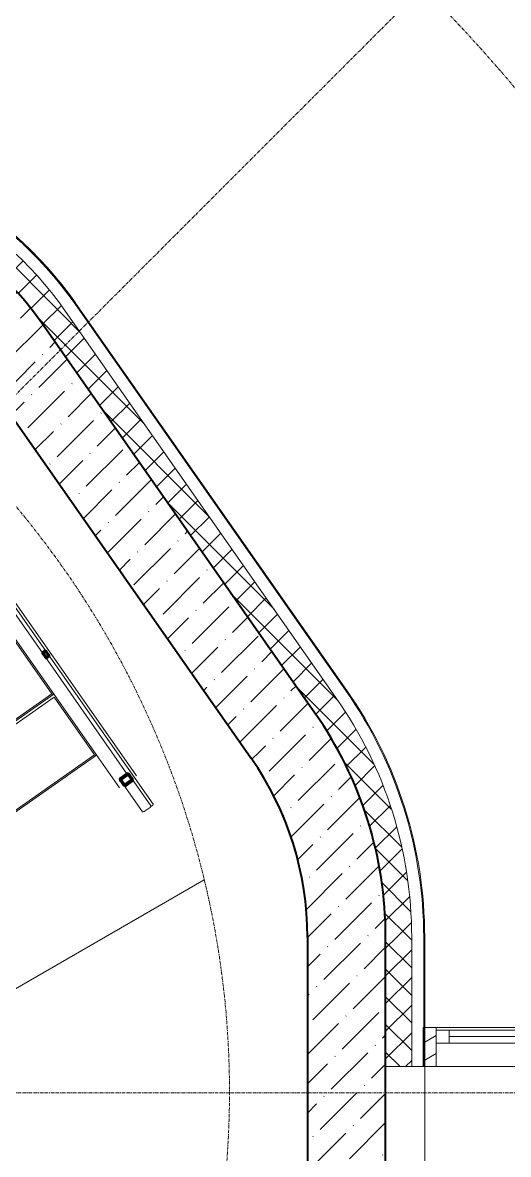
# Model space of a CAD drawing. Header units: millimetres. Extents: x 223 to 163467, y -12002 to 99672.
# Drawn here: x 89319 to 91184, y 18861 to 23206 of the extents above; entities that cross this region are included whole.
import ezdxf

# ---------------------------------------------------------------- set-up
doc = ezdxf.new("R2010")
doc.units = ezdxf.units.MM
doc.linetypes.add('ADSK_Линия сетки', pattern=[21, 12, -3, 3, -3])
for name, color, linetype, lineweight in [('A-AREA', 7, 'Continuous', 9), ('A-GLAZ', 7, 'Continuous', 9), ('A-GLAZ-CWMG', 7, 'Continuous', 9), ('A-WALL', 7, 'Continuous', 9), ('A-WALL-PATT', 7, 'Continuous', 18), ('I-WALL', 7, 'Continuous', 9), ('S-BEAM', 7, 'Continuous', 9), ('S-FSTN', 7, 'Continuous', 9), ('S-GRID', 7, 'Continuous', 9)]:
    doc.layers.add(name, color=color, linetype=linetype, lineweight=lineweight)
pattern_1 = [(45, (0, 0), (42.0948, 154.348), [198.437, -39.687, 1.676, -38.011])]
pattern_2 = [(45, (85793.174, 18975.266), (-53.033, 53.033), []), (135, (85793.174, 18975.266), (-53.033, -53.033), [])]

# ---------------------------------------------------------------- blocks, each defined once
blk = doc.blocks.new('ARM_ПВЛ - ПВ506-2189781-1 этаж')
at = {"layer": 'S-FSTN', "lineweight": 20}
for p, q in [((135, 415), (-135, 415)), ((-135, 415), (-135, -415)), ((135, -415), (135, 415)), ((-135, -415), (135, -415))]:
    blk.add_line(p, q, dxfattribs=at)
blk = doc.blocks.new('КДП Вышка - КР_rvt-1-1 этаж')
at = {"layer": 'A-WALL-PATT', "lineweight": 20}
h = blk.add_hatch(dxfattribs=at)
h.set_pattern_fill('FP_1', color=256, style=0, pattern_type=2)
h.set_pattern_definition(pattern_1)
h.paths.add_polyline_path([(3360.5, 2896), (3606.3, 3068), (3529.9, 3166.7), (3444.4, 3257.5), (3350.6, 3339.8), (3249.4, 3412.7), (3141.6, 3475.5), (3028.4, 3527.7), (2910.6, 3568.9), (2789.4, 3598.5), (2666, 3616.4), (2541.4, 3622.4), (2541.4, 3322.4), (2647.8, 3316.7), (2753.1, 3299.7), (2855.9, 3271.6), (2955.2, 3232.8), (3049.7, 3183.5), (3138.5, 3124.5), (3220.5, 3056.4), (3294.8, 2979.9)], flags=0)
h = blk.add_hatch(dxfattribs=at)
h.set_pattern_fill('FP_1', color=256, style=0, pattern_type=2)
h.set_pattern_definition(pattern_1)
h.paths.add_polyline_path([(4402.5, 1407.9), (4648.2, 1580), (3606.3, 3068), (3360.5, 2896), (4082.3, 1865.2)], flags=0)
h = blk.add_hatch(dxfattribs=at)
h.set_pattern_fill('FP_1', color=256, style=0, pattern_type=2)
h.set_pattern_definition(pattern_1)
h.paths.add_polyline_path([(4919.5, 719.6), (4913.8, 850.3), (4896.7, 980.1), (4868.4, 1107.8), (4829, 1232.6), (4779, 1353.5), (4718.5, 1469.6), (4648.2, 1580), (4402.5, 1407.9), (4467.3, 1304.4), (4521.4, 1194.9), (4564, 1080.4), (4594.7, 962.3), (4613.3, 841.6), (4619.5, 719.6), (4747.3, 719.6)], flags=0)
h = blk.add_hatch(dxfattribs=at)
h.set_pattern_fill('FP_1', color=256, style=0, pattern_type=2)
h.set_pattern_definition(pattern_1)
h.paths.add_polyline_path([(4619.5, -2277.6), (4919.5, -2277.6), (4919.5, -1927.6), (4619.5, -1927.6)], flags=0)
h.paths.add_polyline_path([(4619.5, -427.6), (4919.5, -427.6), (4919.5, 719.6), (4619.5, 719.6)], flags=0)
at = {"layer": 'I-WALL', "lineweight": 40}
for p, q in [((4648.2, 1580), (3606.3, 3068)), ((3360.5, 2896), (4402.5, 1407.9)), ((4619.5, 719.6), (4619.5, -427.6)), ((4919.5, -427.6), (4919.5, 719.6))]:
    blk.add_line(p, q, dxfattribs=at)
for centre, radius, start, end in [((2541.4, 2322.4), 1300, 35, 90), ((3419.5, 719.6), 1500, 360, 35), ((3419.5, 719.6), 1200, 0, 35)]:
    blk.add_arc(centre, radius, start, end, dxfattribs=at)
at = {"layer": 'S-BEAM', "lineweight": 20}
for p, q in [((3963, 1338.2), (2965.7, 2762.4)), ((2900.2, 2716.5), (3897.5, 1292.3)), ((3616.4, 1815.7), (3297.7, 2270.8)), ((3388.6, 2114.9), (3604.1, 1807.1)), ((3613.1, 1794.3), (3926.4, 1346.9)), ((4026.8, 1229.6), (3625.4, 1802.9)), ((2957.4, 1170.4), (3645.5, 1652.2)), ((3645.5, 1652.2), (3638.5, 1653.4)), ((3121.2, 936.4), (3809.3, 1418.2)), ((3809.3, 1418.2), (3802.3, 1419.4)), ((3911.6, 1307), (3985.7, 1201.2)), ((4018.4, 1224.1), (3944.3, 1329.9)), ((4015.5, 1217.8), (3992.6, 1201.8)), ((4025.3, 1226.5), (4018.4, 1221.6))]:
    blk.add_line(p, q, dxfattribs=at)
at = {"layer": 'S-BEAM', "lineweight": 60}
for p, q in [((3610.9, 1818.3), (3603.5, 1813.1)), ((3604.1, 1807.1), (3613.1, 1794.3)), ((3605, 1811), (3612.4, 1816.2)), ((3614.3, 1795.1), (3605.3, 1808)), ((3615.2, 1814.9), (3624.2, 1802)), ((3625.4, 1802.9), (3616.4, 1815.7)), ((3624.4, 1799), (3617, 1793.9)), ((3618.5, 1791.7), (3625.9, 1796.9)), ((3925.4, 1346.5), (3902.5, 1330.4)), ((3903.6, 1318.4), (3911.6, 1307)), ((3905.5, 1326.1), (3928.4, 1342.2)), ((3914, 1308.7), (3906, 1320.1)), ((3942.4, 1322.2), (3919.5, 1306.1)), ((3922.5, 1301.8), (3945.4, 1317.9)), ((3933.9, 1339.6), (3941.9, 1328.2)), ((3944.3, 1329.9), (3936.3, 1341.3))]:
    blk.add_line(p, q, dxfattribs=at)
at = {"layer": 'S-BEAM', "lineweight": 60, "flags": 128}
for points in [[(3603.5, 1813.1), (3603.1, 1812.7), (3602.8, 1812.2), (3602.7, 1811.5), (3602.7, 1810.7), (3602.8, 1809.8), (3603.1, 1808.9), (3603.6, 1808), (3604.1, 1807.1)], [(3605.3, 1808), (3605.1, 1808.4), (3604.8, 1808.9), (3604.7, 1809.3), (3604.6, 1809.8), (3604.6, 1810.2), (3604.7, 1810.5), (3604.8, 1810.8), (3605, 1811)], [(3616.4, 1815.7), (3615.7, 1816.5), (3615, 1817.2), (3614.3, 1817.8), (3613.5, 1818.3), (3612.8, 1818.5), (3612.1, 1818.6), (3611.5, 1818.6), (3610.9, 1818.3)], [(3612.4, 1816.2), (3612.7, 1816.3), (3613, 1816.3), (3613.4, 1816.3), (3613.7, 1816.1), (3614.1, 1815.9), (3614.5, 1815.6), (3614.8, 1815.3), (3615.2, 1814.9)], [(3613.1, 1794.3), (3613.7, 1793.5), (3614.4, 1792.8), (3615.2, 1792.2), (3615.9, 1791.8), (3616.7, 1791.5), (3617.4, 1791.4), (3618, 1791.5), (3618.5, 1791.7)], [(3617, 1793.9), (3616.8, 1793.7), (3616.5, 1793.7), (3616.1, 1793.7), (3615.7, 1793.9), (3615.4, 1794.1), (3615, 1794.4), (3614.6, 1794.7), (3614.3, 1795.1)], [(3624.2, 1802), (3624.4, 1801.6), (3624.6, 1801.1), (3624.8, 1800.7), (3624.9, 1800.3), (3624.9, 1799.9), (3624.8, 1799.5), (3624.6, 1799.2), (3624.4, 1799)], [(3625.9, 1796.9), (3626.3, 1797.3), (3626.6, 1797.9), (3626.8, 1798.6), (3626.8, 1799.4), (3626.6, 1800.2), (3626.3, 1801.1), (3625.9, 1802), (3625.4, 1802.9)], [(3936.3, 1341.3), (3935.1, 1342.9), (3933.7, 1344.4), (3932.2, 1345.5), (3930.7, 1346.4), (3929.2, 1346.9), (3927.8, 1347.1), (3926.5, 1347), (3925.4, 1346.5)], [(3902.5, 1330.4), (3901.7, 1329.6), (3901.1, 1328.4), (3900.8, 1327.1), (3900.8, 1325.5), (3901.1, 1323.7), (3901.7, 1321.9), (3902.5, 1320.1), (3903.6, 1318.4)], [(3906, 1320.1), (3905.5, 1321), (3905.1, 1321.9), (3904.8, 1322.8), (3904.6, 1323.7), (3904.6, 1324.4), (3904.8, 1325.1), (3905.1, 1325.7), (3905.5, 1326.1)], [(3911.6, 1307), (3912.8, 1305.4), (3914.3, 1304), (3915.7, 1302.8), (3917.3, 1301.9), (3918.8, 1301.4), (3920.2, 1301.2), (3921.4, 1301.3), (3922.5, 1301.8)], [(3919.5, 1306.1), (3919, 1305.9), (3918.3, 1305.8), (3917.6, 1305.9), (3916.9, 1306.2), (3916.1, 1306.6), (3915.4, 1307.2), (3914.7, 1307.9), (3914, 1308.7)], [(3928.4, 1342.2), (3929, 1342.4), (3929.6, 1342.5), (3930.3, 1342.4), (3931.1, 1342.1), (3931.8, 1341.7), (3932.6, 1341.1), (3933.3, 1340.4), (3933.9, 1339.6)], [(3941.9, 1328.2), (3942.4, 1327.3), (3942.9, 1326.4), (3943.1, 1325.5), (3943.3, 1324.7), (3943.3, 1323.9), (3943.1, 1323.2), (3942.9, 1322.6), (3942.4, 1322.2)], [(3945.4, 1317.9), (3946.3, 1318.7), (3946.9, 1319.9), (3947.2, 1321.3), (3947.2, 1322.8), (3946.9, 1324.6), (3946.3, 1326.4), (3945.4, 1328.2), (3944.3, 1329.9)]]:
    blk.add_lwpolyline(points, dxfattribs=at)
at = {"layer": 'S-BEAM', "lineweight": 20}
for centre, major_axis, start_param, end_param in [((4013.5, 1220.7), (4.91, 3.44), 4.712389, 6.283185), ((4024.3, 1227.9), (2.46, 1.72), 4.712389, 6.283185), ((3990.6, 1204.6), (4.91, 3.44), 3.141593, 4.712389)]:
    blk.add_ellipse(centre, major_axis=major_axis, ratio=0.573576, start_param=start_param, end_param=end_param, dxfattribs=at)
at = {"lineweight": 20, "rotation": 304.9999999999985}
for p in [(3221.1, 1526), (3384.9, 1292)]:
    blk.add_blockref('ARM_ПВЛ - ПВ506-2189781-1 этаж', p, dxfattribs=at)
blk = doc.blocks.new('M_Тент витража777 - M_Тент витража одинарное справо-2678804-1 этаж')
at = {"layer": 'A-GLAZ', "lineweight": 15}
for p, q in [((-475, 20), (-525, 20)), ((-525, 20), (-525, -30)), ((-525, -30), (-525, 20)), ((-475, -30), (-475, 20)), ((475, -30), (475, 20)), ((475, 20), (525, 20)), ((525, 20), (525, -30)), ((525, 20), (525, -30)), ((-525, -30), (-475, -30)), ((-475, -4.6), (475, -4.6)), ((525, -30), (475, -30))]:
    blk.add_line(p, q, dxfattribs=at)
at = {"layer": 'A-GLAZ'}
for p, q in [((-475, 20), (475, 20)), ((475, -30), (-475, -30))]:
    blk.add_line(p, q, dxfattribs=at)
blk = doc.blocks.new('Прямоугольный импост - 50 x 150мм-2240715-1 этаж')
at = {"layer": 'A-GLAZ-CWMG'}
for p, q in [((6163.9, 372.4), (5113.9, 372.4)), ((5113.9, 222.4), (6163.9, 222.4))]:
    blk.add_line(p, q, dxfattribs=at)
blk = doc.blocks.new('Прямоугольный импост - 50 x 150мм-2242387-1 этаж')
at = {"layer": 'A-GLAZ-CWMG'}
h = blk.add_hatch(dxfattribs=at)
h.set_pattern_fill('FP_8', color=256, style=0, pattern_type=2)
h.set_pattern_definition([(210, (5063.89, 342.414), (30, -51.9615), [])])
h.paths.add_polyline_path([(-50, 120), (-50, -30), (0, -30), (0, 120)], flags=0)
at = {"layer": 'A-GLAZ-CWMG', "lineweight": 18}
for p, q in [((0, 120), (-50, 120)), ((-50, 120), (-50, -30)), ((0, -30), (0, 120)), ((-50, -30), (0, -30))]:
    blk.add_line(p, q, dxfattribs=at)
blk = doc.blocks.new('1709 КДП АПК АР_rvt-1-1 этаж')
at = {"layer": 'A-AREA'}
blk.add_line((5069.5, 222.3), (5069.5, -737.4), dxfattribs=at)
at = {"lineweight": 9, "rotation": 180}
blk.add_blockref('Прямоугольный импост - 50 x 150мм-2242387-1 этаж', (5063.9, 342.4), dxfattribs=at)
at = {"lineweight": 9}
for name, p in [('Прямоугольный импост - 50 x 150мм-2240715-1 этаж', (0, 0)), ('M_Тент витража777 - M_Тент витража одинарное справо-2678804-1 этаж', (5638.9, 342.4))]:
    blk.add_blockref(name, p, dxfattribs=at)
blk = doc.blocks.new('оси')
at = {"layer": 'S-GRID', "linetype": 'ADSK_Линия сетки'}
for q in [(92789.2, 25274.2), (95262.1, 19097.7)]:
    blk.add_line((86612.7, 19097.7), q, dxfattribs=at)
for radius, start, end in [(6000, 192.09621, 182.95219), (3500, 177.3315, 161.4375)]:
    blk.add_arc((86612.7, 19097.7), radius, start, end, dxfattribs=at)

msp = doc.modelspace()

# ---------------------------------------------------------------- hatches: boundary and pattern name
at = {"layer": 'A-WALL-PATT', "lineweight": 15}
h = msp.add_hatch(dxfattribs=at)
h.set_pattern_fill('FP_12', color=256, style=0, pattern_type=2)
h.set_pattern_definition(pattern_2)
h.paths.add_polyline_path([(89399.4, 22043.3), (89481.3, 22100.7), (89407, 22197.6), (89324.5, 22287.6), (89234.4, 22370.1), (89137.5, 22444.5), (89034.5, 22510.1), (88926.2, 22566.5), (88813.4, 22613.2), (88696.9, 22650), (88577.6, 22676.4), (88456.6, 22692.3), (88334.5, 22697.7), (88334.5, 22597.7), (88459.1, 22591.7), (88582.6, 22573.8), (88703.8, 22544.1), (88821.5, 22503), (88934.8, 22450.8), (89042.6, 22387.9), (89143.8, 22315), (89237.6, 22232.8), (89323.1, 22141.9)], flags=0)
h = msp.add_hatch(dxfattribs=at)
h.set_pattern_fill('FP_12', color=256, style=0, pattern_type=2)
h.set_pattern_definition(pattern_2)
h.paths.add_polyline_path([(90441.4, 20555.2), (90523.3, 20612.6), (89481.3, 22100.7), (89399.4, 22043.3), (90110.2, 21028.3)], flags=0)
h = msp.add_hatch(dxfattribs=at)
h.set_pattern_fill('FP_12', color=256, style=0, pattern_type=2)
h.set_pattern_definition(pattern_2)
h.paths.add_polyline_path([(90812.7, 19694.9), (90806.6, 19834.3), (90788.4, 19972.7), (90758.2, 20109), (90716.2, 20242.1), (90660.7, 20375.1), (90598.3, 20494.9), (90523.3, 20612.6), (90441.4, 20555.2), (90511.7, 20444.9), (90572.1, 20328.8), (90622.2, 20207.9), (90661.6, 20083.1), (90689.9, 19955.3), (90707, 19825.6), (90712.7, 19694.9)], flags=0)
h = msp.add_hatch(dxfattribs=at)
h.set_pattern_fill('FP_12', color=256, style=0, pattern_type=2)
h.set_pattern_definition(pattern_2)
h.paths.add_polyline_path([(90812.7, 19197.6), (90812.7, 19694.9), (90712.7, 19694.9), (90712.7, 19197.6)], flags=0)

# ---------------------------------------------------------------- linework, layer by layer
at = {"layer": 'A-AREA', "lineweight": 15}
msp.add_line((90015.9, 19914.9), (89012.7, 19335.6), dxfattribs=at)
at = {"layer": 'A-WALL', "lineweight": 15}
for p, q in [((90561, 20639), (89519, 22127)), ((90523.3, 20612.6), (89481.3, 22100.7)), ((90812.7, 19197.6), (90812.7, 19694.9)), ((90858.7, 19197.6), (90858.7, 19694.9))]:
    msp.add_line(p, q, dxfattribs=at)
for centre, radius, start, end in [((88334.5, 21297.7), 1446, 35, 90), ((88334.5, 21297.7), 1400, 35, 90), ((89212.7, 19694.9), 1646, 0, 35), ((89212.7, 19694.9), 1600, 0, 35)]:
    msp.add_arc(centre, radius, start, end, dxfattribs=at)
at = {"layer": 'I-WALL', "lineweight": 15}
for p, q in [((90564.3, 20641.3), (89522.3, 22129.3)), ((89399.4, 22043.3), (90441.4, 20555.2)), ((90712.7, 19694.9), (90712.7, 19197.6)), ((90862.7, 19197.6), (90862.7, 19694.9)), ((90712.7, 19197.6), (90862.7, 19197.6))]:
    msp.add_line(p, q, dxfattribs=at)
for centre, radius, start, end in [((88334.5, 21297.7), 1450, 35, 90), ((88334.5, 21297.7), 1300, 35, 90), ((89212.7, 19694.9), 1650, 0, 35), ((89212.7, 19694.9), 1500, 0, 35)]:
    msp.add_arc(centre, radius, start, end, dxfattribs=at)

# ---------------------------------------------------------------- block references
at = {"lineweight": 15}
for name in ['1709 КДП АПК АР_rvt-1-1 этаж', 'КДП Вышка - КР_rvt-1-1 этаж']:
    msp.add_blockref(name, (85793.2, 18975.3), dxfattribs=at)

# ---------------------------------------------------------------- next in the draw order: block references
msp.add_blockref('оси', (0, 0), dxfattribs=at)

doc.saveas('drawing.dxf')
